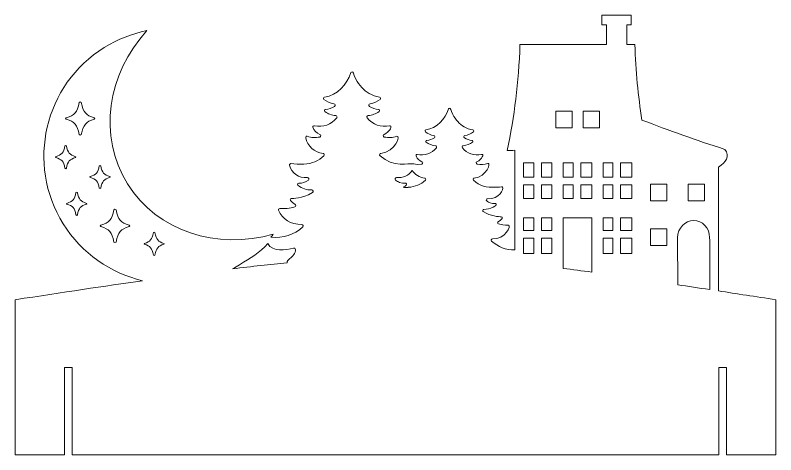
# Model space of a CAD drawing. Header units: inches. Extents: x 0 to 617, y -548 to -371.
# Drawn here: x 312.4 to 617.2, y -547.5 to -371.4 of the extents above; entities that cross this region are included whole.
import ezdxf

# ---------------------------------------------------------------- set-up
doc = ezdxf.new("R2010")
doc.units = ezdxf.units.IN
doc.header["$MEASUREMENT"] = 0
doc.layers.add('_U+0421_U+043B_U+043E_U+0439 1', color=7, linetype='Continuous')

# ---------------------------------------------------------------- blocks, each defined once
blk = doc.blocks.new('block 9')
at = {"layer": '_U+0421_U+043B_U+043E_U+0439 1', "color": 1, "lineweight": 5, "true_color": 0xff0000}
for points in [[(529.06, -409.87), (535.66, -409.87), (535.66, -416.47), (529.06, -416.47), (529.06, -409.87)], [(546.62, -416.47), (540.02, -416.47), (540.02, -409.87), (546.62, -409.87), (546.62, -416.47)], [(520.27, -436.24), (516.09, -436.24), (516.09, -430.5), (520.27, -430.5), (520.27, -436.24)], [(527.52, -436.24), (523.34, -436.24), (523.34, -430.5), (527.52, -430.5), (527.52, -436.24)], [(532.06, -436.24), (532.06, -430.5), (536.06, -430.5), (536.06, -436.24), (532.06, -436.24)], [(543.5, -436.24), (539.14, -436.24), (539.14, -430.5), (543.5, -430.5), (543.5, -436.24)], [(551.85, -436.24), (548.04, -436.24), (548.04, -430.5), (551.85, -430.5), (551.85, -436.24)], [(559.47, -436.24), (554.93, -436.24), (554.93, -430.5), (559.47, -430.5), (559.47, -436.24)], [(520.27, -444.76), (516.09, -444.76), (516.09, -439.31), (520.27, -439.31), (520.27, -444.76)], [(527.52, -444.76), (523.34, -444.76), (523.34, -439.31), (527.52, -439.31), (527.52, -444.76)], [(536.06, -439.31), (536.06, -444.76), (532.06, -444.76), (532.06, -439.31), (536.06, -439.31)], [(543.5, -444.76), (539.14, -444.76), (539.14, -439.31), (543.5, -439.31), (543.5, -444.76)], [(551.85, -444.76), (548.04, -444.76), (548.04, -439.31), (551.85, -439.31), (551.85, -444.76)], [(559.47, -444.76), (554.93, -444.76), (554.93, -439.31), (559.47, -439.31), (559.47, -444.76)], [(573.62, -445.71), (567.02, -445.71), (567.02, -439.1), (573.62, -439.1), (573.62, -445.71)], [(582.11, -439.1), (588.71, -439.1), (588.71, -445.71), (582.11, -445.71), (582.11, -439.1)], [(520.27, -457.67), (516.09, -457.67), (516.09, -452.54), (520.27, -452.54), (520.27, -457.67)], [(527.52, -457.67), (523.34, -457.67), (523.34, -452.54), (527.52, -452.54), (527.52, -457.67)], [(551.85, -457.67), (548.04, -457.67), (548.04, -452.54), (551.85, -452.54), (551.85, -457.67)], [(559.47, -457.67), (554.93, -457.67), (554.93, -452.54), (559.47, -452.54), (559.47, -457.67)], [(573.62, -463.62), (567.02, -463.62), (567.02, -457.02), (573.62, -457.02), (573.62, -463.62)], [(520.27, -466.81), (516.09, -466.81), (516.09, -460.75), (520.27, -460.75), (520.27, -466.81)], [(527.52, -466.81), (523.34, -466.81), (523.34, -460.75), (527.52, -460.75), (527.52, -466.81)], [(551.85, -466.81), (548.04, -466.81), (548.04, -460.75), (551.85, -460.75), (551.85, -466.81)], [(559.47, -466.81), (554.93, -466.81), (554.93, -460.75), (559.47, -460.75), (559.47, -466.81)]]:
    blk.add_lwpolyline(points, dxfattribs=at)
for points, knots in [([(594.29, -481.86), (594.29, -481.86), (594.29, -432.25), (594.29, -432.25), (597.28, -430.33), (598.94, -427.92), (596.79, -425.13), (585.31, -421.43), (574.32, -417.52), (563.59, -413.38), (562.05, -403.68), (561.07, -393.73), (560.77, -383.1), (560.77, -383.1), (557.53, -383.1), (557.53, -383.1), (557.53, -383.1), (557.53, -375.21), (557.53, -375.21), (557.53, -375.21), (559.32, -375.21), (559.32, -375.21), (559.32, -375.21), (559.32, -371.37), (559.32, -371.37), (559.32, -371.37), (547.48, -371.37), (547.48, -371.37), (547.48, -371.37), (547.48, -375.21), (547.48, -375.21), (547.48, -375.21), (549.42, -375.21), (549.42, -375.21), (549.42, -375.21), (549.42, -383.1), (549.42, -383.1), (549.42, -383.1), (514.68, -383.1), (514.68, -383.1), (514.25, -398.37), (512.45, -412.05), (509.56, -425.52), (510.57, -425.53), (511.59, -425.52), (512.61, -425.5), (512.61, -425.5), (512.61, -465.44), (512.61, -465.44), (509.12, -465.43), (505.88, -464.2), (503.33, -461.87), (503.18, -461.73), (503.13, -461.52), (503.21, -461.33), (503.28, -461.15), (503.45, -461.02), (503.67, -461.02), (508.87, -461.22), (511.34, -455.53), (510.02, -455.53), (509.67, -455.53), (508.79, -455.78), (506.06, -455.01), (505.87, -454.95), (505.73, -454.8), (505.71, -454.6), (505.63, -454), (506.38, -454.16), (507.5, -452.78), (507.72, -452.51), (507.54, -452.1), (507.18, -452.1), (506.22, -452.19), (502.97, -451.92), (499.97, -450.08), (499.55, -449.82), (499.73, -449.18), (500.22, -449.18), (501.55, -449.18), (502.77, -448.94), (504.01, -448.24), (505.03, -447.66), (505.23, -447.41), (505.1, -447.1), (504.88, -446.55), (504.31, -447.15), (502.75, -446.59), (502.26, -446.41), (501.8, -446.14), (501.38, -445.79), (500.99, -445.46), (501.33, -444.85), (501.73, -444.93), (506.57, -445.33), (508.2, -440.81), (507.72, -440.27), (507.56, -440.08), (507.81, -440.17), (504.84, -440.31), (504.84, -440.31), (504.84, -440.32), (504.84, -440.32), (501.4, -440.44), (498.59, -439.89), (496.05, -437.44), (495.76, -437.15), (495.93, -436.64), (496.35, -436.61), (501.36, -436.13), (503.27, -430.25), (501.76, -430.76), (500.38, -431.23), (498.9, -431.31), (497.5, -431.01), (497.04, -430.91), (496.98, -430.27), (497.41, -430.09), (499.68, -429.1), (500.36, -426.91), (499.32, -427.13), (496.41, -427.78), (493.46, -426.75), (491.63, -424.45), (491.51, -424.31), (491.49, -424.12), (491.56, -423.96), (491.64, -423.79), (491.79, -423.68), (491.97, -423.66), (493.37, -423.55), (494.65, -423.06), (495.7, -422.25), (496, -422.03), (495.85, -421.55), (495.47, -421.52), (494.39, -421.43), (493.34, -421.07), (492.43, -420.47), (492.06, -420.23), (492.19, -419.66), (492.62, -419.59), (493.92, -419.38), (495.07, -418.88), (496.05, -418.09), (496.19, -417.98), (496.24, -417.81), (496.2, -417.65), (496.15, -417.49), (496.02, -417.37), (495.85, -417.35), (494.73, -417.18), (493.22, -416.58), (492.28, -416.09), (492.28, -416.09), (492.29, -416.07), (492.29, -416.07), (490.45, -414.99), (488.88, -413.29), (487.76, -411.14), (486.76, -409.16), (486.98, -408.63), (486.46, -408.63), (486.46, -408.63), (486.46, -408.63), (486.45, -408.63), (486.27, -408.63), (486.12, -408.75), (486.06, -408.92), (484.73, -412.95), (481.46, -416.68), (476.99, -417.35), (476.62, -417.4), (476.5, -417.86), (476.79, -418.09), (477.77, -418.88), (478.92, -419.38), (480.22, -419.59), (480.65, -419.66), (480.78, -420.23), (480.41, -420.47), (479.5, -421.07), (478.45, -421.43), (477.37, -421.52), (476.98, -421.55), (476.85, -422.03), (477.14, -422.25), (478.19, -423.07), (479.48, -423.55), (480.87, -423.66), (481.26, -423.69), (481.45, -424.14), (481.21, -424.45), (479.38, -426.75), (476.43, -427.78), (473.52, -427.13), (472.49, -426.91), (473.15, -429.1), (475.43, -430.09), (475.86, -430.27), (475.81, -430.91), (475.34, -431.01), (472.78, -431.57), (472.45, -430.78), (471.47, -430.88), (470.56, -430.62), (463.79, -432.67), (458.63, -427.69), (458.47, -427.53), (458.41, -427.31), (458.49, -427.1), (458.56, -426.88), (458.75, -426.74), (458.97, -426.72), (464.83, -426.16), (467.07, -419.29), (465.3, -419.89), (463.68, -420.44), (461.95, -420.54), (460.32, -420.18), (459.78, -420.06), (459.71, -419.32), (460.22, -419.1), (462.24, -418.22), (463.37, -416.32), (462.9, -415.8), (462.79, -415.67), (462.61, -415.62), (462.44, -415.65), (459.04, -416.41), (455.6, -415.21), (453.46, -412.52), (453.18, -412.17), (453.41, -411.64), (453.86, -411.6), (455.49, -411.47), (457, -410.9), (458.22, -409.95), (458.56, -409.7), (458.4, -409.13), (457.95, -409.09), (456.69, -408.99), (455.46, -408.57), (454.4, -407.88), (453.97, -407.59), (454.11, -406.92), (454.62, -406.85), (456.14, -406.6), (457.48, -406.02), (458.63, -405.09), (458.96, -404.83), (458.82, -404.29), (458.39, -404.23), (457.08, -404.03), (455.32, -403.33), (454.23, -402.76), (454.23, -402.76), (454.24, -402.74), (454.24, -402.74), (452.08, -401.47), (450.26, -399.49), (448.95, -396.98), (447.78, -394.67), (448.03, -394.05), (447.42, -394.05), (447.42, -394.05), (447.42, -394.05), (447.42, -394.05), (447.21, -394.05), (447.03, -394.18), (446.96, -394.38), (445.4, -399.1), (441.59, -403.45), (436.37, -404.23), (436.17, -404.25), (436.01, -404.39), (435.96, -404.58), (435.91, -404.77), (435.97, -404.97), (436.13, -405.09), (437.28, -406.02), (438.63, -406.6), (440.14, -406.85), (440.64, -406.92), (440.79, -407.59), (440.36, -407.88), (439.3, -408.57), (438.07, -408.99), (436.81, -409.09), (436.36, -409.13), (436.2, -409.69), (436.54, -409.95), (437.77, -410.9), (439.27, -411.47), (440.9, -411.6), (441.35, -411.64), (441.58, -412.16), (441.3, -412.52), (439.16, -415.21), (435.72, -416.41), (432.32, -415.65), (431.96, -415.57), (431.64, -415.92), (431.75, -416.27), (432.15, -417.49), (433.14, -418.49), (434.54, -419.1), (434.78, -419.2), (434.91, -419.43), (434.89, -419.68), (434.86, -419.93), (434.69, -420.13), (434.44, -420.18), (432.8, -420.54), (431.08, -420.44), (429.47, -419.89), (429.3, -419.83), (429.12, -419.87), (428.99, -419.99), (428.86, -420.1), (428.8, -420.27), (428.84, -420.45), (429.53, -423.81), (432.4, -426.39), (435.8, -426.72), (436.02, -426.74), (436.2, -426.88), (436.27, -427.1), (436.35, -427.31), (436.29, -427.54), (436.13, -427.69), (433.98, -429.77), (431.41, -430.85), (428.09, -431.07), (428.09, -431.07), (428.09, -431.07), (428.09, -431.07), (428.05, -431.07), (427.94, -431.07), (427.9, -431.08), (427.9, -431.08), (427.89, -431.08), (427.89, -431.08), (426.37, -431.12), (424.37, -431.03), (422.92, -430.85), (422.77, -430.83), (422.62, -430.88), (422.51, -431), (422.4, -431.11), (422.36, -431.28), (422.39, -431.44), (423.07, -434.67), (426, -436.73), (429.51, -436.44), (429.76, -436.42), (429.97, -436.56), (430.07, -436.79), (430.17, -437.02), (430.11, -437.28), (429.91, -437.44), (428.84, -438.35), (427.47, -438.78), (426.07, -438.67), (425.59, -438.63), (425.34, -439.23), (425.72, -439.53), (427.34, -440.85), (429.19, -441.4), (431.24, -441.4), (431.82, -441.4), (432.04, -442.15), (431.54, -442.46), (427.36, -445.02), (423.5, -444.76), (423.14, -444.8), (422.95, -444.8), (422.79, -444.9), (422.7, -445.07), (422.62, -445.25), (422.64, -445.46), (422.77, -445.6), (423.28, -446.23), (423.89, -446.75), (424.57, -447.16), (425.01, -447.42), (424.93, -448.07), (424.44, -448.21), (422.49, -448.76), (420.46, -448.97), (418.42, -448.85), (418.06, -448.82), (417.81, -449.19), (417.95, -449.53), (419.44, -453), (422.78, -455.34), (427.23, -455.23), (427.76, -455.21), (428.02, -455.87), (427.63, -456.21), (424.2, -459.36), (419.7, -460.79), (414.92, -460.29), (415.23, -459.9), (415.54, -459.52), (415.85, -459.13), (393.24, -465.55), (369.28, -458.01), (357.4, -438.91), (345.53, -419.8), (349.36, -394.98), (365.12, -377.55), (359.26, -378.72), (353.5, -380.95), (348.12, -384.29), (324.07, -399.25), (316.69, -430.87), (331.65, -454.92), (339.1, -466.91), (350.7, -474.75), (363.43, -477.75), (348.29, -479.91), (331.45, -482.44), (312.42, -485.36), (312.42, -485.36), (312.42, -547.51), (312.42, -547.51), (312.42, -547.51), (332.23, -547.51), (332.23, -547.51), (332.23, -547.51), (332.23, -512.51), (332.23, -512.51), (332.23, -512.51), (335.23, -512.51), (335.23, -512.51), (335.23, -512.51), (335.23, -547.51), (335.23, -547.51), (335.23, -547.51), (594.41, -547.51), (594.41, -547.51), (594.41, -547.51), (594.41, -512.51), (594.41, -512.51), (594.41, -512.51), (597.41, -512.51), (597.41, -512.51), (597.41, -512.51), (597.41, -547.51), (597.41, -547.51), (597.41, -547.51), (617.22, -547.51), (617.22, -547.51), (617.22, -547.51), (617.22, -485.36), (617.22, -485.36), (609.14, -484.14), (601.52, -482.97), (594.29, -481.86)], [0, 0, 0, 0, 1, 1, 1, 2, 2, 2, 3, 3, 3, 4, 4, 4, 5, 5, 5, 6, 6, 6, 7, 7, 7, 8, 8, 8, 9, 9, 9, 10, 10, 10, 11, 11, 11, 12, 12, 12, 13, 13, 13, 14, 14, 14, 15, 15, 15, 16, 16, 16, 17, 17, 17, 18, 18, 18, 19, 19, 19, 20, 20, 20, 21, 21, 21, 22, 22, 22, 23, 23, 23, 24, 24, 24, 25, 25, 25, 26, 26, 26, 27, 27, 27, 28, 28, 28, 29, 29, 29, 30, 30, 30, 31, 31, 31, 32, 32, 32, 33, 33, 33, 34, 34, 34, 35, 35, 35, 36, 36, 36, 37, 37, 37, 38, 38, 38, 39, 39, 39, 40, 40, 40, 41, 41, 41, 42, 42, 42, 43, 43, 43, 44, 44, 44, 45, 45, 45, 46, 46, 46, 47, 47, 47, 48, 48, 48, 49, 49, 49, 50, 50, 50, 51, 51, 51, 52, 52, 52, 53, 53, 53, 54, 54, 54, 55, 55, 55, 56, 56, 56, 57, 57, 57, 58, 58, 58, 59, 59, 59, 60, 60, 60, 61, 61, 61, 62, 62, 62, 63, 63, 63, 64, 64, 64, 65, 65, 65, 66, 66, 66, 67, 67, 67, 68, 68, 68, 69, 69, 69, 70, 70, 70, 71, 71, 71, 72, 72, 72, 73, 73, 73, 74, 74, 74, 75, 75, 75, 76, 76, 76, 77, 77, 77, 78, 78, 78, 79, 79, 79, 80, 80, 80, 81, 81, 81, 82, 82, 82, 83, 83, 83, 84, 84, 84, 85, 85, 85, 86, 86, 86, 87, 87, 87, 88, 88, 88, 89, 89, 89, 90, 90, 90, 91, 91, 91, 92, 92, 92, 93, 93, 93, 94, 94, 94, 95, 95, 95, 96, 96, 96, 97, 97, 97, 98, 98, 98, 99, 99, 99, 100, 100, 100, 101, 101, 101, 102, 102, 102, 103, 103, 103, 104, 104, 104, 105, 105, 105, 106, 106, 106, 107, 107, 107, 108, 108, 108, 109, 109, 109, 110, 110, 110, 111, 111, 111, 112, 112, 112, 113, 113, 113, 114, 114, 114, 115, 115, 115, 116, 116, 116, 117, 117, 117, 118, 118, 118, 119, 119, 119, 120, 120, 120, 121, 121, 121, 122, 122, 122, 123, 123, 123, 124, 124, 124, 125, 125, 125, 126, 126, 126, 127, 127, 127, 128, 128, 128, 129, 129, 129, 130, 130, 130, 131, 131, 131, 132, 132, 132, 133, 133, 133, 134, 134, 134, 135, 135, 135, 136, 136, 136, 137, 137, 137, 138, 138, 138, 139, 139, 139, 140, 140, 140, 141, 141, 141, 142, 142, 142, 143, 143, 143, 144, 144, 144, 145, 145, 145, 146, 146, 146, 147, 147, 147, 148, 148, 148, 149, 149, 149, 150, 150, 150, 151, 151, 151, 152, 152, 152, 153, 153, 153, 153]), ([(332.83, -412.52), (336.21, -411.46), (337.26, -410.34), (338.07, -406.3), (338.13, -405.98), (338.83, -405.98), (338.89, -406.3), (339.69, -410.34), (340.74, -411.46), (344.12, -412.52), (344.44, -412.62), (344.44, -412.91), (344.12, -413.01), (340.74, -414.07), (339.69, -415.19), (338.89, -419.23), (338.83, -419.54), (338.13, -419.54), (338.07, -419.23), (337.26, -415.19), (336.21, -414.07), (332.83, -413.01), (332.51, -412.91), (332.51, -412.62), (332.83, -412.52)], [0, 0, 0, 0, 1, 1, 1, 2, 2, 2, 3, 3, 3, 4, 4, 4, 5, 5, 5, 6, 6, 6, 7, 7, 7, 8, 8, 8, 8]), ([(332.37, -432.71), (331.81, -429.91), (331.08, -429.13), (328.74, -428.4), (328.52, -428.33), (328.52, -428.13), (328.74, -428.06), (331.08, -427.32), (331.81, -426.54), (332.37, -423.75), (332.41, -423.53), (332.9, -423.53), (332.94, -423.75), (333.5, -426.54), (334.22, -427.32), (336.57, -428.06), (336.79, -428.13), (336.79, -428.33), (336.57, -428.4), (334.22, -429.13), (333.5, -429.91), (332.94, -432.71), (332.9, -432.93), (332.41, -432.93), (332.37, -432.71)], [0, 0, 0, 0, 1, 1, 1, 2, 2, 2, 3, 3, 3, 4, 4, 4, 5, 5, 5, 6, 6, 6, 7, 7, 7, 8, 8, 8, 8]), ([(346.13, -440.65), (345.57, -437.85), (344.84, -437.07), (342.5, -436.33), (342.28, -436.27), (342.28, -436.07), (342.5, -436), (344.84, -435.26), (345.57, -434.48), (346.13, -431.68), (346.17, -431.47), (346.66, -431.47), (346.7, -431.68), (347.26, -434.48), (347.98, -435.26), (350.33, -436), (350.55, -436.07), (350.55, -436.27), (350.33, -436.33), (347.98, -437.07), (347.26, -437.85), (346.7, -440.65), (346.66, -440.86), (346.17, -440.86), (346.13, -440.65)], [0, 0, 0, 0, 1, 1, 1, 2, 2, 2, 3, 3, 3, 4, 4, 4, 5, 5, 5, 6, 6, 6, 7, 7, 7, 8, 8, 8, 8]), ([(476.79, -437.44), (474.94, -439.22), (472.75, -440.14), (469.9, -440.33), (469.9, -440.33), (469.9, -440.34), (469.9, -440.34), (469.86, -440.34), (469.77, -440.34), (469.74, -440.34), (469.74, -440.34), (469.73, -440.34), (469.73, -440.34), (469.17, -440.36), (468.53, -440.35), (467.88, -440.32), (469.13, -439.63), (469.34, -439.32), (469.19, -438.97), (468.94, -438.32), (468.27, -439.03), (466.45, -438.37), (465.88, -438.16), (465.34, -437.85), (464.85, -437.44), (464.39, -437.05), (464.79, -436.35), (465.26, -436.44), (467.75, -436.64), (470.18, -435.67), (471.51, -433.56), (472.61, -435.24), (474.44, -436.41), (476.5, -436.61), (476.91, -436.64), (477.08, -437.16), (476.79, -437.44)], [0, 0, 0, 0, 1, 1, 1, 2, 2, 2, 3, 3, 3, 4, 4, 4, 5, 5, 5, 6, 6, 6, 7, 7, 7, 8, 8, 8, 9, 9, 9, 10, 10, 10, 11, 11, 11, 12, 12, 12, 12]), ([(340.98, -447.09), (338.63, -447.83), (337.91, -448.61), (337.35, -451.41), (337.31, -451.62), (336.82, -451.62), (336.78, -451.41), (336.22, -448.61), (335.49, -447.83), (333.15, -447.09), (332.93, -447.03), (332.93, -446.83), (333.15, -446.76), (335.49, -446.02), (336.22, -445.24), (336.78, -442.44), (336.82, -442.23), (337.31, -442.23), (337.35, -442.44), (337.91, -445.24), (338.63, -446.02), (340.98, -446.76), (341.2, -446.83), (341.2, -447.03), (340.98, -447.09)], [0, 0, 0, 0, 1, 1, 1, 2, 2, 2, 3, 3, 3, 4, 4, 4, 5, 5, 5, 6, 6, 6, 7, 7, 7, 8, 8, 8, 8]), ([(358.06, -456.05), (354.67, -457.11), (353.63, -458.23), (352.82, -462.27), (352.76, -462.58), (352.06, -462.58), (352, -462.27), (351.2, -458.23), (350.14, -457.11), (346.76, -456.05), (346.45, -455.95), (346.45, -455.66), (346.76, -455.56), (350.14, -454.49), (351.2, -453.37), (352, -449.34), (352.06, -449.02), (352.76, -449.02), (352.82, -449.34), (353.63, -453.37), (354.67, -454.49), (358.06, -455.56), (358.38, -455.66), (358.38, -455.95), (358.06, -456.05)], [0, 0, 0, 0, 1, 1, 1, 2, 2, 2, 3, 3, 3, 4, 4, 4, 5, 5, 5, 6, 6, 6, 7, 7, 7, 8, 8, 8, 8]), ([(543.5, -474.33), (539.57, -473.79), (535.77, -473.29), (532.06, -472.81), (532.06, -472.81), (532.06, -452.54), (532.06, -452.54), (532.06, -452.54), (543.5, -452.54), (543.5, -452.54), (543.5, -452.54), (543.5, -474.33), (543.5, -474.33)], [0, 0, 0, 0, 1, 1, 1, 2, 2, 2, 3, 3, 3, 4, 4, 4, 4]), ([(590.76, -481.32), (586.35, -480.65), (582.09, -480), (577.97, -479.38), (577.97, -479.38), (577.87, -460.59), (577.87, -460.59), (577.84, -456.64), (580.84, -453.6), (584.24, -453.6), (587.79, -453.57), (590.69, -456.65), (590.72, -460.47), (590.77, -467.02), (590.76, -462.83), (590.76, -481.32)], [0, 0, 0, 0, 1, 1, 1, 2, 2, 2, 3, 3, 3, 4, 4, 4, 5, 5, 5, 5]), ([(372.02, -463.14), (369.68, -463.88), (368.95, -464.66), (368.39, -467.46), (368.35, -467.67), (367.87, -467.67), (367.83, -467.46), (367.27, -464.66), (366.54, -463.88), (364.2, -463.14), (363.98, -463.08), (363.98, -462.88), (364.2, -462.81), (366.54, -462.07), (367.27, -461.29), (367.83, -458.5), (367.87, -458.28), (368.35, -458.28), (368.39, -458.5), (368.95, -461.29), (369.68, -462.07), (372.02, -462.81), (372.24, -462.88), (372.24, -463.08), (372.02, -463.14)], [0, 0, 0, 0, 1, 1, 1, 2, 2, 2, 3, 3, 3, 4, 4, 4, 5, 5, 5, 6, 6, 6, 7, 7, 7, 8, 8, 8, 8]), ([(424.61, -466.28), (424.27, -466.98), (423.84, -467.62), (423.27, -468.18), (422.77, -468.68), (422.07, -469.02), (421.68, -469.63), (421.48, -469.93), (421.39, -470.27), (421.38, -470.6), (414.51, -471.26), (407.27, -472.04), (399.55, -472.97), (400.47, -472.47), (401.38, -471.95), (402.27, -471.39), (406.78, -468.59), (410.36, -466.63), (413.66, -462.82), (415.53, -466.52), (420.91, -465.41), (423.97, -464.69), (424.13, -464.65), (424.3, -464.69), (424.44, -464.78), (424.68, -464.96), (424.78, -465.55), (424.61, -466.28)], [0, 0, 0, 0, 1, 1, 1, 2, 2, 2, 3, 3, 3, 4, 4, 4, 5, 5, 5, 6, 6, 6, 7, 7, 7, 8, 8, 8, 9, 9, 9, 9])]:
    blk.add_open_spline(points, degree=3, knots=knots, dxfattribs=at)
blk = doc.blocks.new('block 8')
at = {"layer": '_U+0421_U+043B_U+043E_U+0439 1'}
blk.add_blockref('block 9', (0, 0), dxfattribs=at)

msp = doc.modelspace()

# ---------------------------------------------------------------- block references
at = {"layer": '_U+0421_U+043B_U+043E_U+0439 1'}
msp.add_blockref('block 8', (0, 0), dxfattribs=at)

doc.saveas('drawing.dxf')
